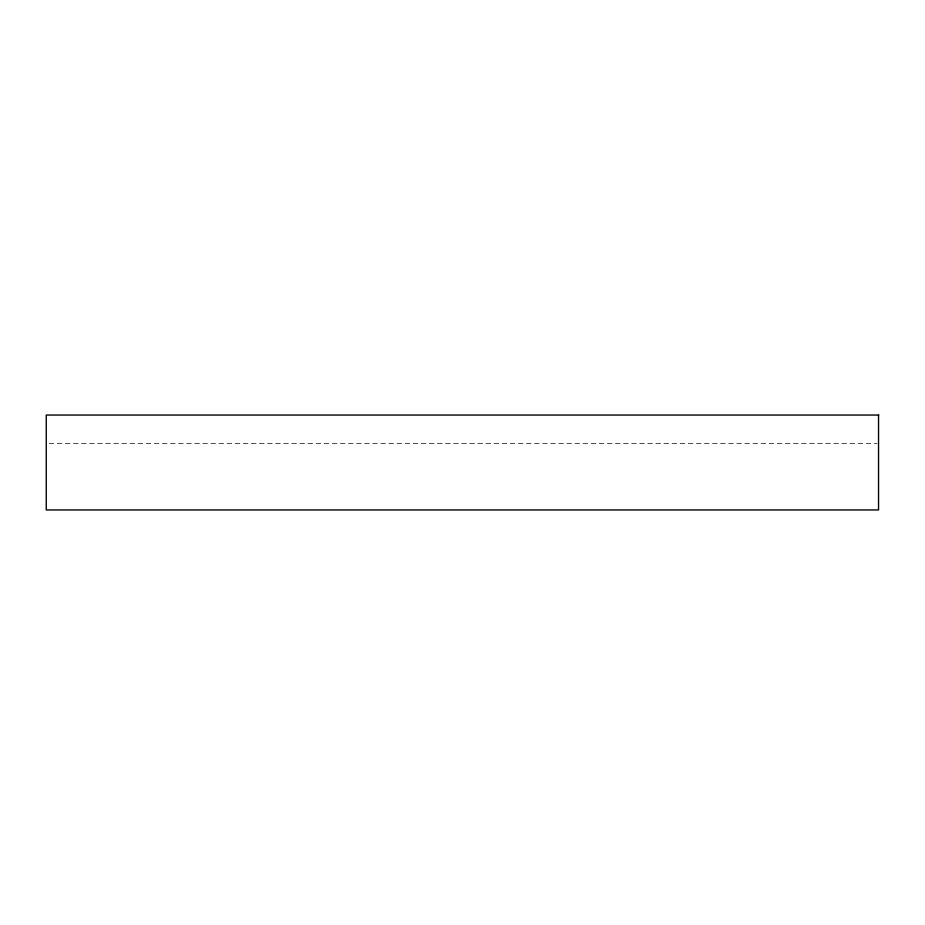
<?xml version="1.0" encoding="UTF-8"?>
<svg xmlns="http://www.w3.org/2000/svg" width="925" height="925" viewBox="0 0 925 925"><rect width="100%" height="100%" fill="white"/><g stroke="black" fill="none" stroke-linecap="round" stroke-linejoin="round"><path stroke-width="0.69" stroke-dasharray="4.62 3.47" d="M49.141 443.353L877.097 443.353"/><path stroke-width="1.39" d="M878.75 415.047L46.25 415.047L46.25 509.953L878.542 509.953L878.542 415.047"/></g></svg>
